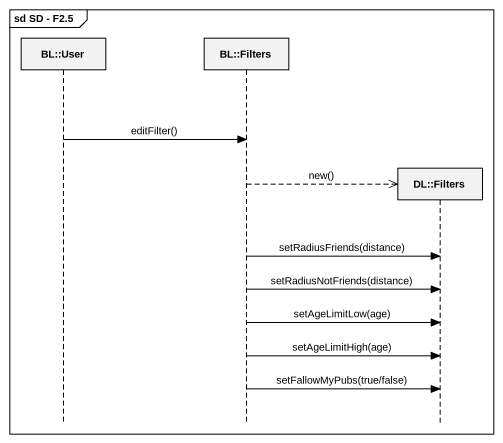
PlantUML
@startuml
mainframe sd SD - F2.5
hide footbox
participant "BL::User" as BL_User
participant "BL::Filters" as BL_Filters
participant "DL::Filters" as DL_Filters

BL_User -> BL_Filters : editFilter()
BL_Filters -->> DL_Filters ** : new()
BL_Filters -> DL_Filters : setRadiusFriends(distance)
BL_Filters -> DL_Filters : setRadiusNotFriends(distance)
BL_Filters -> DL_Filters : setAgeLimitLow(age)
BL_Filters -> DL_Filters : setAgeLimitHigh(age)
BL_Filters -> DL_Filters : setFallowMyPubs(true/false)
@enduml
